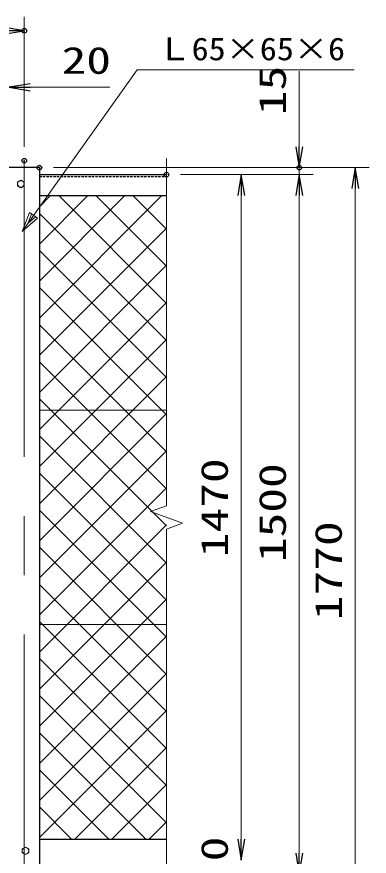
# Model space of a CAD drawing. Units: millimetres, scale not verified. Extents: x -5249 to 5251, y -3712 to 3712.
# Drawn here: x -2722 to -1966, y 130 to 1930 of the extents above; entities that cross this region are included whole.
import ezdxf
from ezdxf.enums import TextEntityAlignment as Align

# ---------------------------------------------------------------- set-up
doc = ezdxf.new("R2010")
doc.units = ezdxf.units.MM
doc.header["$LTSCALE"] = 20
doc.header["$PDMODE"] = 32
doc.header["$PDSIZE"] = 10
doc.linetypes.add('USER1', pattern=[0.375, 0.25, -0.125])
doc.linetypes.add('USER2', pattern=[50.8, 31.75, -6.35, 6.35, -6.35])
for name, color, linetype, lineweight in [('0-2_D-STR1', 1, 'Continuous', 25), ('0-3_D-STR2', 7, 'Continuous', 13), ('0-4_0', 7, 'Continuous', 25), ('0-5_D-STR-DIM', 7, 'Continuous', 13), ('0-7_D-STR-TXT', 7, 'Continuous', 13), ('0-9_D-BMK', 2, 'Continuous', 13), ('0-B_D-STR3', 3, 'Continuous', 13)]:
    doc.layers.add(name, color=color, linetype=linetype, lineweight=lineweight)
doc.layers.add('0-6_Defpoints', color=7, linetype='Continuous')
doc.styles.add('ＭＳ ゴシック', font='')
doc.styles.get('ＭＳ ゴシック').set_extended_font_data('MS Gothic')

# ---------------------------------------------------------------- blocks, each defined once
blk = doc.blocks.new('DARROWS')
at = {"layer": '0-4_0'}
blk.add_line((0, 0), (-19.982, 0), dxfattribs=at)
blk.add_lwpolyline([(-20, -3.333), (0, 0), (-20, 3.333)], dxfattribs=at)

msp = doc.modelspace()

# ---------------------------------------------------------------- linework, layer by layer
at = {"layer": '0-2_D-STR1'}
for p, q in [((-2673.41, 1606.78), (-2738.41, 1606.78)), ((-2673.41, 1606.78), (-2673.41, -163.22)), ((-2673.41, 1591.78), (-2400.85, 1591.78)), ((-2673.41, 1546.78), (-2400.85, 1546.78)), ((-2673.41, 166.78), (-2400.85, 166.78))]:
    msp.add_line(p, q, dxfattribs=at)
at = {"layer": '0-2_D-STR1', "linetype": 'USER1'}
msp.add_line((-2673.41, 1587.78), (-2400.85, 1587.78), dxfattribs=at)
at = {"layer": '0-3_D-STR2'}
for p, q in [((-2673.41, 1283.97), (-2410.6, 1546.78)), ((-2673.41, 1522.62), (-2649.25, 1546.78)), ((-2673.41, 1443.07), (-2569.7, 1546.78)), ((-2673.41, 1363.52), (-2490.15, 1546.78)), ((-2400.85, 1315.65), (-2631.98, 1546.78)), ((-2400.85, 1395.2), (-2552.43, 1546.78)), ((-2400.85, 1474.75), (-2472.88, 1546.78)), ((-2400.85, 1236.1), (-2673.41, 1508.67)), ((-2673.41, 1204.42), (-2400.85, 1476.98)), ((-2400.85, 1156.55), (-2673.41, 1429.12)), ((-2673.41, 1124.87), (-2400.85, 1397.43)), ((-2400.85, 1077.01), (-2673.41, 1349.57)), ((-2673.41, 1045.32), (-2400.85, 1317.88)), ((-2400.85, 997.46), (-2673.41, 1270.02)), ((-2673.41, 965.77), (-2400.85, 1238.34)), ((-2400.85, 917.91), (-2673.41, 1190.47)), ((-2673.41, 886.22), (-2400.85, 1158.79)), ((-2400.85, 838.36), (-2673.41, 1110.92)), ((-2673.41, 1086.78), (-2400.85, 1086.78)), ((-2673.41, 806.67), (-2400.85, 1079.24)), ((-2400.85, 758.81), (-2673.41, 1031.37)), ((-2673.41, 727.12), (-2400.85, 999.69)), ((-2400.85, 679.26), (-2673.41, 951.82)), ((-2673.41, 647.57), (-2400.85, 920.14)), ((-2400.85, 599.71), (-2673.41, 872.27)), ((-2673.41, 568.02), (-2400.85, 840.59)), ((-2400.85, 520.16), (-2673.41, 792.72)), ((-2673.41, 488.47), (-2400.85, 761.04)), ((-2400.85, 440.61), (-2673.41, 713.17)), ((-2673.41, 408.92), (-2400.85, 681.49)), ((-2400.85, 361.06), (-2673.41, 633.62)), ((-2673.41, 626.78), (-2400.85, 626.78)), ((-2673.41, 329.37), (-2400.85, 601.94)), ((-2400.85, 281.51), (-2673.41, 554.07)), ((-2673.41, 249.83), (-2400.85, 522.39)), ((-2400.85, 201.96), (-2673.41, 474.52)), ((-2673.41, 170.28), (-2400.85, 442.84)), ((-2445.22, 166.78), (-2673.41, 394.98)), ((-2597.36, 166.78), (-2400.85, 363.29)), ((-2524.77, 166.78), (-2673.41, 315.43)), ((-2517.81, 166.78), (-2400.85, 283.74)), ((-2604.32, 166.78), (-2673.41, 235.88)), ((-2438.26, 166.78), (-2400.85, 204.19))]:
    msp.add_line(p, q, dxfattribs=at)
at = {"layer": '0-5_D-STR-DIM'}
for p, q in [((-2705.91, 1651.78), (-2705.91, 1930.32)), ((-2115.85, 1651.78), (-2115.85, 1813.78)), ((-2693.41, 1779.28), (-2522.41, 1779.28)), ((-2643.41, 1606.78), (-2085.85, 1606.78)), ((-2643.41, 1606.78), (-1965.85, 1606.78)), ((-2115.85, 1591.78), (-2115.85, 1606.78)), ((-2370.85, 1591.78), (-2085.85, 1591.78)), ((-2370.85, 1591.78), (-2210.35, 1591.78)), ((-2370.85, 1591.78), (-2085.85, 1591.78)), ((-1995.85, 1561.78), (-1995.85, -118.22)), ((-2240.35, 1546.78), (-2240.35, 166.78)), ((-2115.85, 1546.78), (-2115.85, 1501.78)), ((-2115.85, 1546.78), (-2115.85, 136.78)), ((-2240.35, 166.78), (-2240.35, 211.78))]:
    msp.add_line(p, q, dxfattribs=at)
at = {"layer": '0-6_Defpoints'}
for p in [(-2705.91, 1900.32), (-2705.91, 1621.78), (-2673.41, 1606.78), (-2115.85, 1606.78), (-2400.85, 1591.78)]:
    msp.add_point(p, dxfattribs=at)
at = {"layer": '0-7_D-STR-TXT'}
for p, q in [((-2710.41, 1470.08), (-2463.41, 1816.78)), ((-2463.41, 1816.78), (-1997.81, 1816.78)), ((-2710.41, 1470.08), (-2694.59, 1510.38)), ((-2677.49, 1498.2), (-2710.41, 1470.08)), ((-2698.23, 1487.19), (-2690.32, 1507.34)), ((-2681.76, 1501.25), (-2698.23, 1487.19)), ((-2694.59, 1510.38), (-2677.49, 1498.2))]:
    msp.add_line(p, q, dxfattribs=at)
at = {"layer": '0-9_D-BMK', "linetype": 'USER2'}
msp.add_line((-2705.91, 1621.78), (-2705.91, -163.22), dxfattribs=at)
at = {"layer": '0-9_D-BMK'}
for p, q in [((-2400.85, 1626.78), (-2400.85, 1546.78)), ((-2400.85, 1567.59), (-2400.85, 881.78)), ((-2400.85, 881.78), (-2435.19, 869.28)), ((-2366.51, 844.28), (-2435.19, 869.28)), ((-2366.51, 844.28), (-2400.85, 831.78)), ((-2400.85, 831.78), (-2400.85, 146.88)), ((-2400.85, 166.78), (-2400.85, 26.78))]:
    msp.add_line(p, q, dxfattribs=at)
at = {"layer": '0-B_D-STR3'}
for points in [[(-2713.41, 1579.88), (-2720.43, 1575.83), (-2720.43, 1567.73), (-2713.41, 1563.68), (-2706.4, 1567.73), (-2706.4, 1575.83)], [(-2703.41, 149.88), (-2710.43, 145.83), (-2710.43, 137.73), (-2703.41, 133.68), (-2696.4, 137.73), (-2696.4, 145.83)]]:
    msp.add_lwpolyline(points, close=True, dxfattribs=at)
for centre in [(-2713.41, 1571.78), (-2703.41, 141.78)]:
    msp.add_circle(centre, 7.03, dxfattribs=at)

# ---------------------------------------------------------------- block references
at = {"layer": '0-5_D-STR-DIM', "xscale": 2.25, "yscale": 2.25}
msp.add_blockref('DARROWS', (-2705.91, 1900.32), dxfattribs=at)
for p, rotation in [((-2738.41, 1779.28), 180), ((-2115.85, 1606.78), 270), ((-1995.85, 1606.78), 90), ((-2240.35, 1591.78), 90), ((-2115.85, 1591.78), 90), ((-2115.85, 1591.78), 90), ((-2240.35, 121.78), 270), ((-2240.35, 121.78), 270), ((-2115.85, 91.78), 270)]:
    msp.add_blockref('DARROWS', p, dxfattribs=dict(at, rotation=rotation))

# ---------------------------------------------------------------- texts
at = {"layer": '0-5_D-STR-DIM', "style": 'ＭＳ ゴシック', "width": 1.35}
msp.add_text('20', height=57.77, dxfattribs=at).set_placement((-2625.91, 1790.68), align=Align.BOTTOM_LEFT)
for s, p in [('15', (-2127.25, 1719.28)), ('1470', (-2251.75, 771.28)), ('1500', (-2127.25, 760.78)), ('1770', (-2007.25, 636.28)), ('30', (-2251.75, 66.28))]:
    msp.add_text(s, height=57.77, rotation=90, dxfattribs=at).set_placement(p, align=Align.BOTTOM_LEFT)
at = {"layer": '0-7_D-STR-TXT', "style": 'ＭＳ ゴシック', "width": 1.1}
msp.add_text('Ｌ65×65×6', height=48.88, dxfattribs=at).set_placement((-2420.21, 1822.38), align=Align.BOTTOM_LEFT)

doc.saveas('drawing.dxf')
